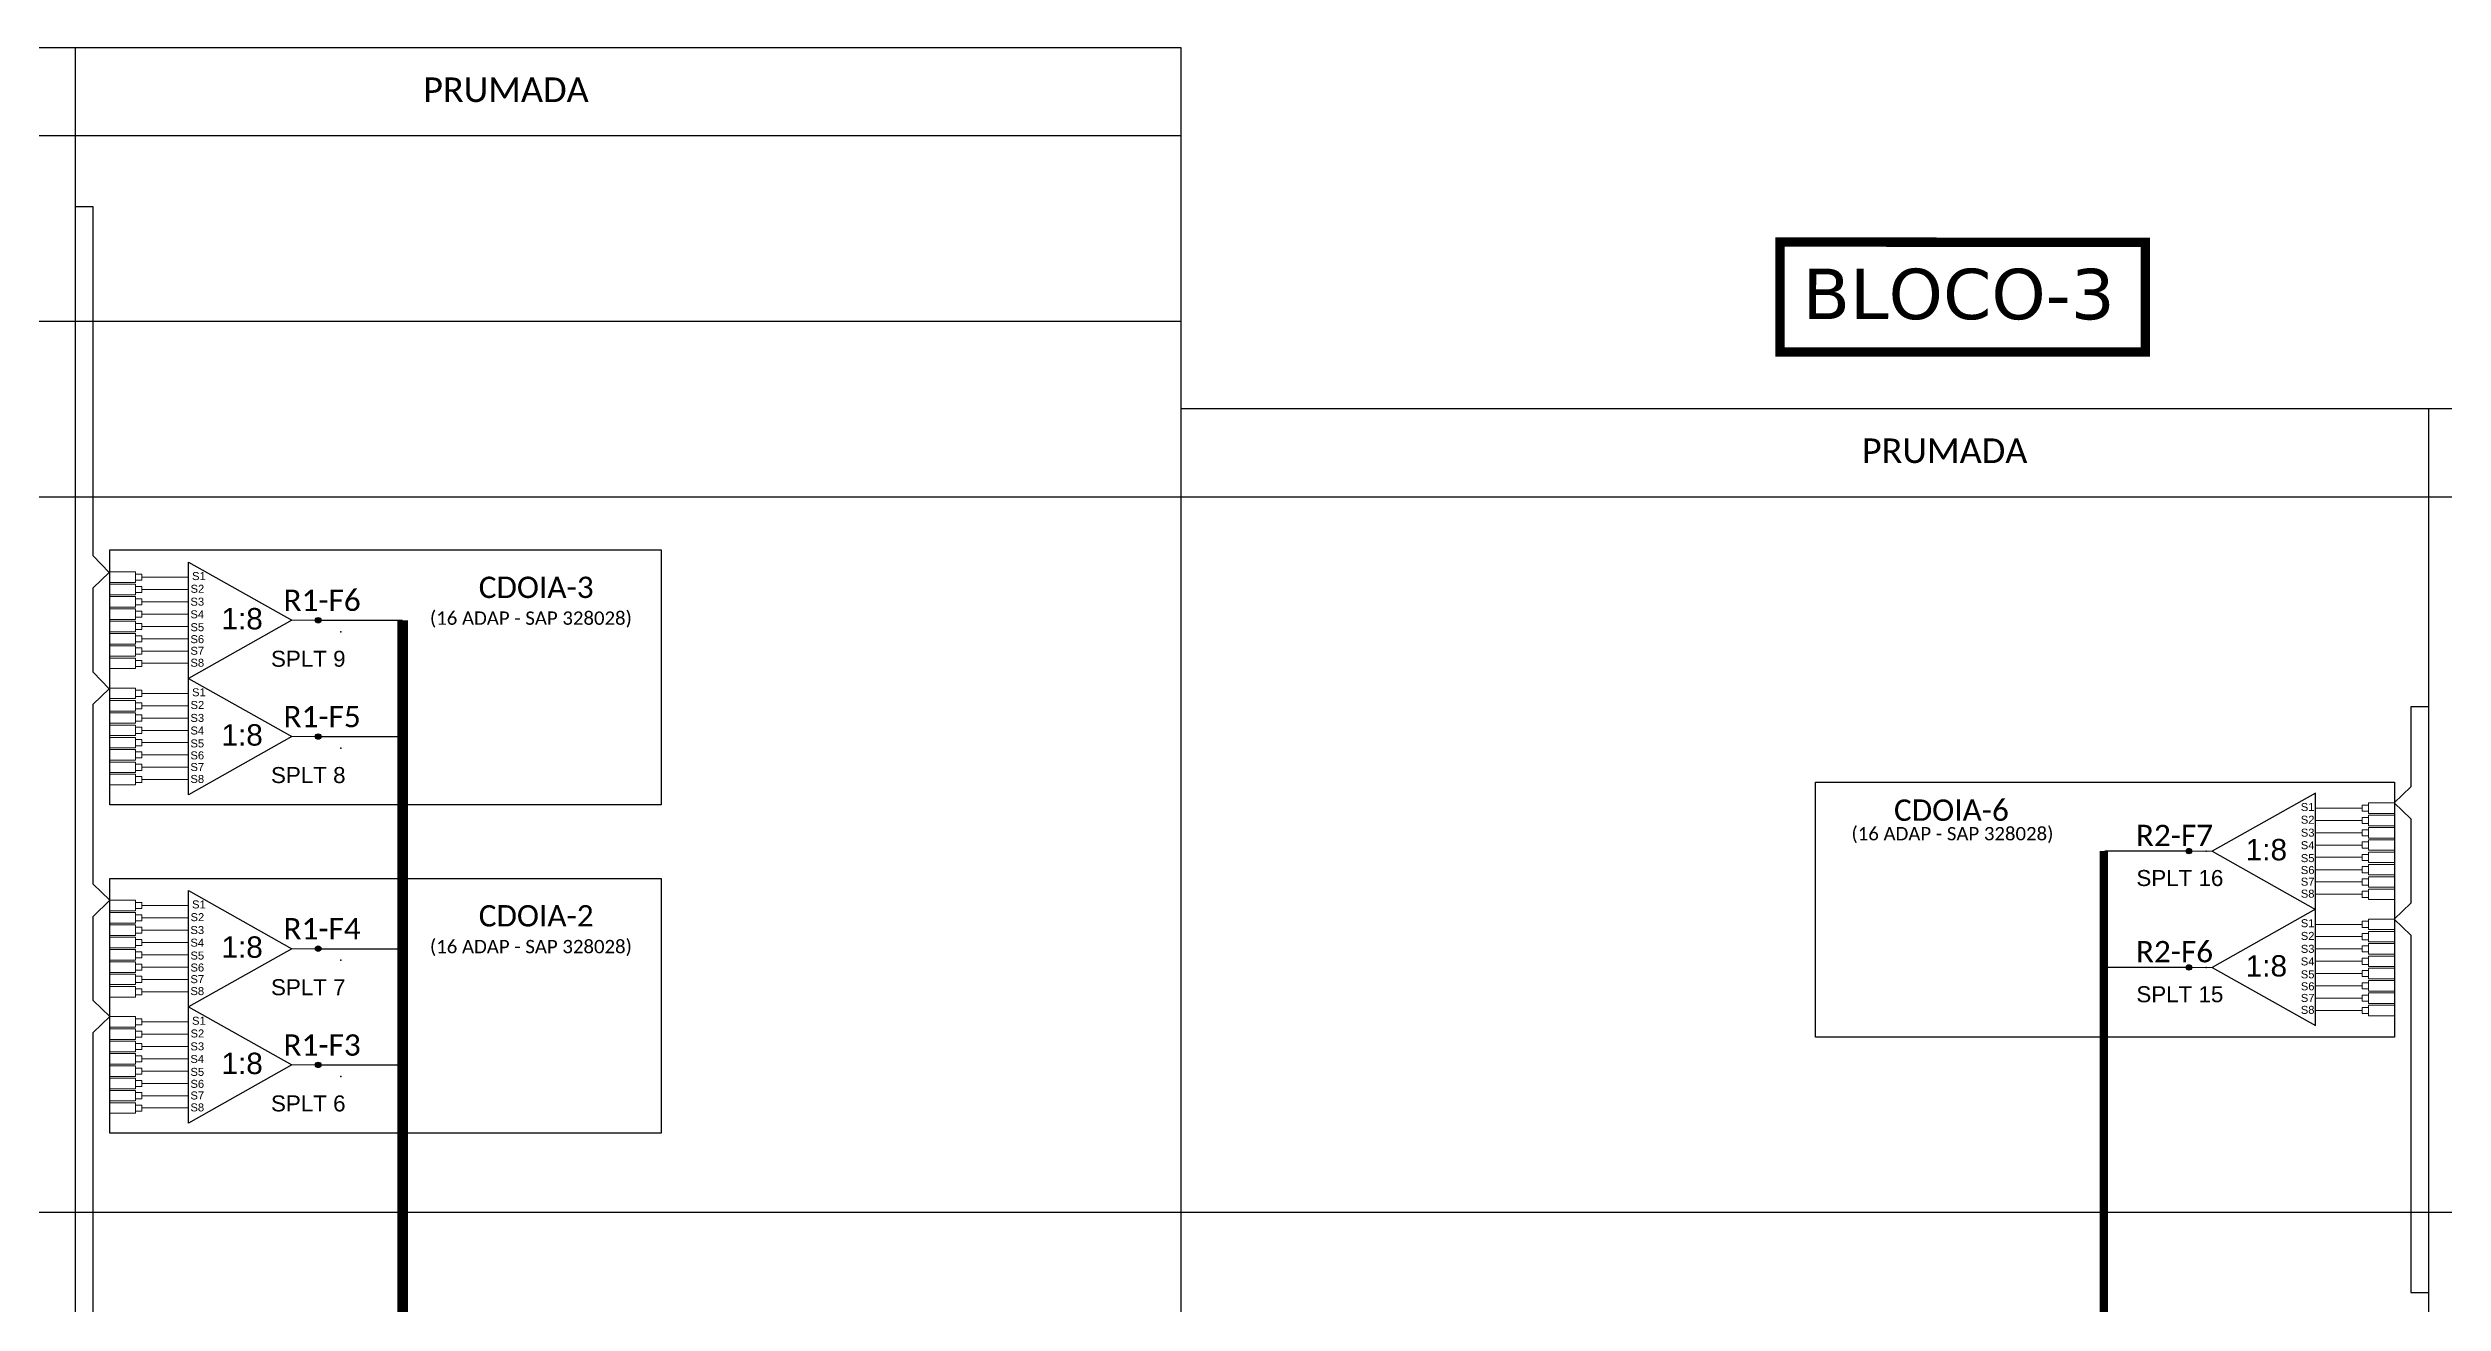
# Model space of a CAD drawing. Extents: x -4 to 1788, y 1 to 595.
# Drawn here: x 1087.2 to 1311.7, y 263.8 to 381.4 of the extents above; entities that cross this region are included whole.
import ezdxf
from ezdxf.enums import TextEntityAlignment as Align

# ---------------------------------------------------------------- set-up
doc = ezdxf.new("R2010")
doc.units = 0
doc.layers.add('CAP a instalar', color=1, linetype='Continuous')
doc.layers.add('label_cabos', color=7, linetype='Continuous')
doc.styles.add('ARIAL', font='arial.ttf')
doc.styles.add('siredit', font='verdana.ttf')
doc.styles.add('WMF-Calibri0', font='calibri.ttf')

# ---------------------------------------------------------------- blocks, each defined once
blk = doc.blocks.new('SPLITTER_')
blk.add_point((0, 0))
at = {"style": 'ARIAL', "flags": 4}
blk.add_attdef('SPLT', (0, -3.26), '', height=1.5, dxfattribs=at)
blk = doc.blocks.new('SPLT_1-8_SC-APC_ESQ')
at = {"color": 1}
blk.add_lwpolyline([(7.37, -2.1), (17.04, -7.55), (7.37, -13), (7.37, -2.1)], dxfattribs=at)
at = {"color": 3, "lineweight": 0}
for points in [[(2.41, -3.02), (0, -3.02)], [(2.41, -4), (0, -4)], [(2.41, -4.17), (0, -4.17)], [(2.41, -3.02), (2.41, -4)], [(2.41, -4.17), (2.41, -5.16)], [(2.99, -3.51), (7.37, -3.51)], [(2.41, -5.16), (0, -5.16)], [(2.41, -5.32), (0, -5.32)], [(2.41, -6.31), (0, -6.31)], [(2.41, -6.48), (0, -6.48)], [(2.41, -5.32), (2.41, -6.31)], [(2.41, -6.48), (2.41, -7.46)], [(7.37, -4.66), (2.99, -4.66)], [(7.37, -5.82), (2.99, -5.82)], [(2.41, -7.46), (0, -7.46)], [(2.41, -7.63), (0, -7.63)], [(2.41, -8.62), (0, -8.62)], [(2.41, -8.78), (0, -8.78)], [(2.41, -7.63), (2.41, -8.62)], [(2.41, -8.78), (2.41, -9.77)], [(7.37, -6.97), (2.99, -6.97)], [(7.37, -8.12), (2.99, -8.12)], [(2.41, -9.77), (0, -9.77)], [(2.41, -9.94), (0, -9.94)], [(2.41, -10.92), (0, -10.92)], [(2.41, -11.09), (0, -11.09)], [(2.41, -9.94), (2.41, -10.92)], [(2.41, -11.09), (2.41, -12.08)], [(7.37, -9.28), (2.99, -9.28)], [(7.37, -10.43), (2.99, -10.43)], [(2.41, -12.08), (0, -12.08)], [(7.37, -11.58), (2.99, -11.58)]]:
    blk.add_lwpolyline(points, dxfattribs=at)
for points in [[(2.99, -3.22), (2.41, -3.22), (2.41, -3.8), (2.99, -3.8)], [(2.99, -4.38), (2.41, -4.38), (2.41, -4.95), (2.99, -4.95)], [(2.99, -5.53), (2.41, -5.53), (2.41, -6.1), (2.99, -6.1)], [(2.99, -6.68), (2.41, -6.68), (2.41, -7.26), (2.99, -7.26)], [(2.99, -7.84), (2.41, -7.84), (2.41, -8.41), (2.99, -8.41)], [(2.99, -8.99), (2.41, -8.99), (2.41, -9.56), (2.99, -9.56)], [(2.99, -10.14), (2.41, -10.14), (2.41, -10.72), (2.99, -10.72)], [(2.99, -11.3), (2.41, -11.3), (2.41, -11.87), (2.99, -11.87)]]:
    blk.add_lwpolyline(points, close=True, dxfattribs=at)
at = {"color": 1, "lineweight": 0}
blk.add_lwpolyline([(17.04, -7.55), (19.26, -7.55)], dxfattribs=at)
at = {"color": 1, "style": 'ARIAL'}
for s, height, p in [('S2', 0.75, (7.56, -4.97)), ('S1', 0.75, (7.7, -3.78)), ('S3', 0.75, (7.55, -6.18)), ('S4', 0.75, (7.55, -7.36)), ('1:8', 2, (10.45, -8.4)), ('S5', 0.75, (7.55, -8.57)), ('S6', 0.75, (7.55, -9.69)), ('S7', 0.75, (7.55, -10.78)), ('S8', 0.75, (7.55, -11.9))]:
    blk.add_text(s, height=height, dxfattribs=at).set_placement(p)
blk = doc.blocks.new('SPLT_1-8_SC-APC')
at = {"color": 1}
blk.add_lwpolyline([(-7.37, -2.1), (-17.04, -7.55), (-7.37, -13), (-7.37, -2.1)], dxfattribs=at)
at = {"color": 3, "lineweight": 0}
for points in [[(-2.99, -3.51), (-7.37, -3.51)], [(-2.41, -3.02), (-2.41, -4)], [(-2.41, -3.02), (0, -3.02)], [(-2.41, -4), (0, -4)], [(-2.41, -4.17), (-2.41, -5.16)], [(-2.41, -4.17), (0, -4.17)], [(-7.37, -4.66), (-2.99, -4.66)], [(-7.37, -5.82), (-2.99, -5.82)], [(-2.41, -5.16), (0, -5.16)], [(-2.41, -5.32), (-2.41, -6.31)], [(-2.41, -5.32), (0, -5.32)], [(-2.41, -6.31), (0, -6.31)], [(-2.41, -6.48), (-2.41, -7.46)], [(-2.41, -6.48), (0, -6.48)], [(-7.37, -6.97), (-2.99, -6.97)], [(-7.37, -8.12), (-2.99, -8.12)], [(-2.41, -7.46), (0, -7.46)], [(-2.41, -7.63), (-2.41, -8.62)], [(-2.41, -7.63), (0, -7.63)], [(-2.41, -8.62), (0, -8.62)], [(-2.41, -8.78), (-2.41, -9.77)], [(-2.41, -8.78), (0, -8.78)], [(-7.37, -9.28), (-2.99, -9.28)], [(-7.37, -10.43), (-2.99, -10.43)], [(-2.41, -9.77), (0, -9.77)], [(-2.41, -9.94), (-2.41, -10.92)], [(-2.41, -9.94), (0, -9.94)], [(-2.41, -10.92), (0, -10.92)], [(-2.41, -11.09), (-2.41, -12.08)], [(-2.41, -11.09), (0, -11.09)], [(-7.37, -11.58), (-2.99, -11.58)], [(-2.41, -12.08), (0, -12.08)]]:
    blk.add_lwpolyline(points, dxfattribs=at)
for points in [[(-2.99, -3.22), (-2.41, -3.22), (-2.41, -3.8), (-2.99, -3.8)], [(-2.99, -4.38), (-2.41, -4.38), (-2.41, -4.95), (-2.99, -4.95)], [(-2.99, -5.53), (-2.41, -5.53), (-2.41, -6.1), (-2.99, -6.1)], [(-2.99, -6.68), (-2.41, -6.68), (-2.41, -7.26), (-2.99, -7.26)], [(-2.99, -7.84), (-2.41, -7.84), (-2.41, -8.41), (-2.99, -8.41)], [(-2.99, -8.99), (-2.41, -8.99), (-2.41, -9.56), (-2.99, -9.56)], [(-2.99, -10.14), (-2.41, -10.14), (-2.41, -10.72), (-2.99, -10.72)], [(-2.99, -11.3), (-2.41, -11.3), (-2.41, -11.87), (-2.99, -11.87)]]:
    blk.add_lwpolyline(points, close=True, dxfattribs=at)
at = {"color": 1, "lineweight": 0}
blk.add_lwpolyline([(-17.04, -7.55), (-19.26, -7.55)], dxfattribs=at)
at = {"color": 1, "style": 'ARIAL'}
for s, height, p in [('S1', 0.75, (-8.74, -3.78)), ('S2', 0.75, (-8.74, -4.97)), ('1:8', 2, (-13.91, -8.4)), ('S3', 0.75, (-8.74, -6.18)), ('S4', 0.75, (-8.74, -7.36)), ('S5', 0.75, (-8.74, -8.57)), ('S6', 0.75, (-8.74, -9.69)), ('S7', 0.75, (-8.74, -10.78)), ('S8', 0.75, (-8.74, -11.9))]:
    blk.add_text(s, height=height, dxfattribs=at).set_placement(p)

msp = doc.modelspace()

# ---------------------------------------------------------------- hatches: boundary and pattern name
h = msp.add_hatch(color=3)
h.dxf.hatch_style = 1
edge = h.paths.add_edge_path()
edge.add_arc((1112.52, 327.76), 0.256, 0, 360)
h = msp.add_hatch(color=3)
h.dxf.hatch_style = 1
edge = h.paths.add_edge_path()
edge.add_arc((1112.52, 316.86), 0.256, 0, 360)
h = msp.add_hatch(color=3)
h.dxf.hatch_style = 1
edge = h.paths.add_edge_path()
edge.add_arc((1287.85, 306.12), 0.256, 0, 360)
h = msp.add_hatch(color=3)
h.dxf.hatch_style = 1
edge = h.paths.add_edge_path()
edge.add_arc((1112.52, 296.98), 0.256, 0, 360)
h = msp.add_hatch(color=3)
h.dxf.hatch_style = 1
edge = h.paths.add_edge_path()
edge.add_arc((1287.85, 295.22), 0.256, 0, 360)
h = msp.add_hatch(color=3)
h.dxf.hatch_style = 1
edge = h.paths.add_edge_path()
edge.add_arc((1112.52, 286.09), 0.256, 0, 360)

# ---------------------------------------------------------------- linework, layer by layer
msp.add_line((1193.4, 149.55), (1193.4, 381.39))
at = {"color": 0}
for points in [[(1193.4, 381.39), (1031.91, 381.39)], [(1031.91, 373.17), (1193.4, 373.17)], [(1345.01, 347.56), (1193.4, 347.56)]]:
    msp.add_lwpolyline(points, dxfattribs=at)
for points in [[(1089.78, 95.27), (1089.78, 381.39)], [(1031.91, 355.77), (1193.4, 355.77)], [(1310.3, 347.56), (1310.3, 149.55)], [(1031.91, 339.33), (1491.11, 339.33)], [(1031.91, 272.29), (1491.11, 272.29)]]:
    msp.add_lwpolyline(points)
at = {"color": 3}
for points in [[(1091.44, 330.78), (1092.94, 332.23), (1091.44, 333.8), (1091.44, 366.5), (1089.78, 366.5)], [(1091.44, 319.88), (1092.94, 321.33), (1091.44, 322.9), (1091.44, 330.78)], [(1089.78, 243.8), (1091.43, 243.8), (1091.44, 289.11), (1093, 290.61), (1091.44, 292.12), (1091.44, 300.01), (1093, 301.51), (1091.44, 303.02), (1091.44, 319.88)], [(1310.31, 319.63), (1308.65, 319.63), (1308.65, 312.15), (1307.08, 310.64), (1308.65, 309.14), (1308.65, 301.25), (1307.08, 299.75), (1308.65, 298.24), (1308.65, 264.77), (1310.3, 264.77)]]:
    msp.add_lwpolyline(points, dxfattribs=at)
at = {"color": 1}
for points in [[(1093, 334.35), (1144.68, 334.35), (1144.68, 310.45), (1093, 310.45)], [(1252.87, 312.57), (1307.11, 312.57), (1307.11, 288.68), (1252.87, 288.68)], [(1093, 303.57), (1144.68, 303.57), (1144.68, 279.68), (1093, 279.68)]]:
    msp.add_lwpolyline(points, close=True, dxfattribs=at)
at = {"color": 5, "linetype": 'Continuous', "ltscale": 4}
for points in [[(1112.52, 327.76), (1120.44, 327.76)], [(1112.52, 316.86), (1120.36, 316.86)], [(1112.52, 296.98), (1120.44, 296.98)], [(1112.52, 286.09), (1120.36, 286.09)]]:
    msp.add_lwpolyline(points, dxfattribs=at)
at = {"color": 5, "const_width": 1}
msp.add_lwpolyline([(1120.44, 327.76), (1120.44, 178.7), (1120.44, 178.7), (1120.44, 144.39), (1250.39, 144.39), (1250.39, 137.76)], dxfattribs=at)
at = {"color": 6, "const_width": 0.8}
msp.add_lwpolyline([(1258.49, 137.74), (1258.49, 137.74), (1258.49, 137.74), (1258.49, 143.92), (1279.88, 143.93), (1279.88, 306.12)], dxfattribs=at)
at = {"color": 6}
for points in [[(1287.82, 306.12), (1279.98, 306.12)], [(1287.82, 295.22), (1279.98, 295.22)]]:
    msp.add_lwpolyline(points, dxfattribs=at)
at = {"color": 3}
for centre in [(1112.52, 327.76), (1112.52, 316.86), (1287.85, 306.12), (1112.52, 296.98), (1287.85, 295.22), (1112.52, 286.09)]:
    msp.add_circle(centre, 0.256, dxfattribs=at)
at = {"layer": 'CAP a instalar', "color": 7, "linetype": 'Continuous', "ltscale": 5, "const_width": 0.876}
msp.add_lwpolyline([(1249.53, 363.19), (1283.78, 363.18), (1283.77, 352.89), (1249.53, 352.9)], close=True, dxfattribs=at)

# ---------------------------------------------------------------- block references
for p in [(1093, 335.3), (1093, 324.41), (1093, 304.53), (1093, 293.63)]:
    msp.add_blockref('SPLT_1-8_SC-APC_ESQ', p)
ref = msp.add_blockref('SPLITTER_', (1114.63, 326.66), dxfattribs=dict(xscale=-1))
ref.add_attrib('SPLT', 'SPLT 9', (1108.1, 323.4), dxfattribs={"height": 1.5, "style": 'ARIAL'})
ref = msp.add_blockref('SPLITTER_', (1114.63, 315.76), dxfattribs=dict(xscale=-1))
ref.add_attrib('SPLT', 'SPLT 8', (1108.1, 312.5), dxfattribs={"height": 1.5, "style": 'ARIAL'})
at = {"color": 3}
for p in [(1307.08, 313.66), (1307.08, 302.77)]:
    msp.add_blockref('SPLT_1-8_SC-APC', p, dxfattribs=at)
ref = msp.add_blockref('SPLITTER_', (1289.46, 306.12), dxfattribs=dict(xscale=-1))
ref.add_attrib('SPLT', 'SPLT 16', (1282.93, 302.85), dxfattribs={"height": 1.5, "style": 'ARIAL'})
ref = msp.add_blockref('SPLITTER_', (1114.63, 295.89), dxfattribs=dict(xscale=-1))
ref.add_attrib('SPLT', 'SPLT 7', (1108.1, 292.62), dxfattribs={"height": 1.5, "style": 'ARIAL'})
ref = msp.add_blockref('SPLITTER_', (1289.46, 295.22), dxfattribs=dict(xscale=-1))
ref.add_attrib('SPLT', 'SPLT 15', (1282.93, 291.96), dxfattribs={"height": 1.5, "style": 'ARIAL'})
ref = msp.add_blockref('SPLITTER_', (1114.63, 284.99), dxfattribs=dict(xscale=-1))
ref.add_attrib('SPLT', 'SPLT 6', (1108.1, 281.73), dxfattribs={"height": 1.5, "style": 'ARIAL'})

# ---------------------------------------------------------------- texts
at = {"color": 0, "style": 'WMF-Calibri0'}
for p in [(1122.36, 376.32), (1257.2, 342.49)]:
    msp.add_text('PRUMADA', height=2.3, dxfattribs=at).set_placement(p)
at = {"color": 5, "style": 'WMF-Calibri0'}
for s, p in [('R1-F6', (1109.27, 328.63)), ('R1-F5', (1109.27, 317.73)), ('R1-F4', (1109.27, 297.85)), ('R1-F3', (1109.27, 286.95))]:
    msp.add_text(s, height=2, dxfattribs=at).set_placement(p)
at = {"color": 1, "style": 'WMF-Calibri0'}
for s, p in [('CDOIA-3', (1127.57, 329.84)), ('CDOIA-6', (1260.21, 308.96)), ('CDOIA-2', (1127.57, 299.06))]:
    msp.add_text(s, height=2, dxfattribs=at).set_placement(p)
for p in [(1132.46, 327.33), (1265.69, 307.13), (1132.46, 296.55)]:
    msp.add_text('(16 ADAP - SAP 328028)', height=1.25, dxfattribs=at).set_placement(p, align=Align.CENTER)
at = {"color": 6, "style": 'WMF-Calibri0'}
for s, p in [('R2-F7', (1282.88, 306.59)), ('R2-F6', (1282.88, 295.7))]:
    msp.add_text(s, height=2, dxfattribs=at).set_placement(p)
at = {"layer": 'label_cabos', "color": 7, "style": 'siredit'}
msp.add_text('BLOCO-3', height=4.727, rotation=359.9611, dxfattribs=at).set_placement((1251.64, 355.98, 28))

doc.saveas('drawing.dxf')
